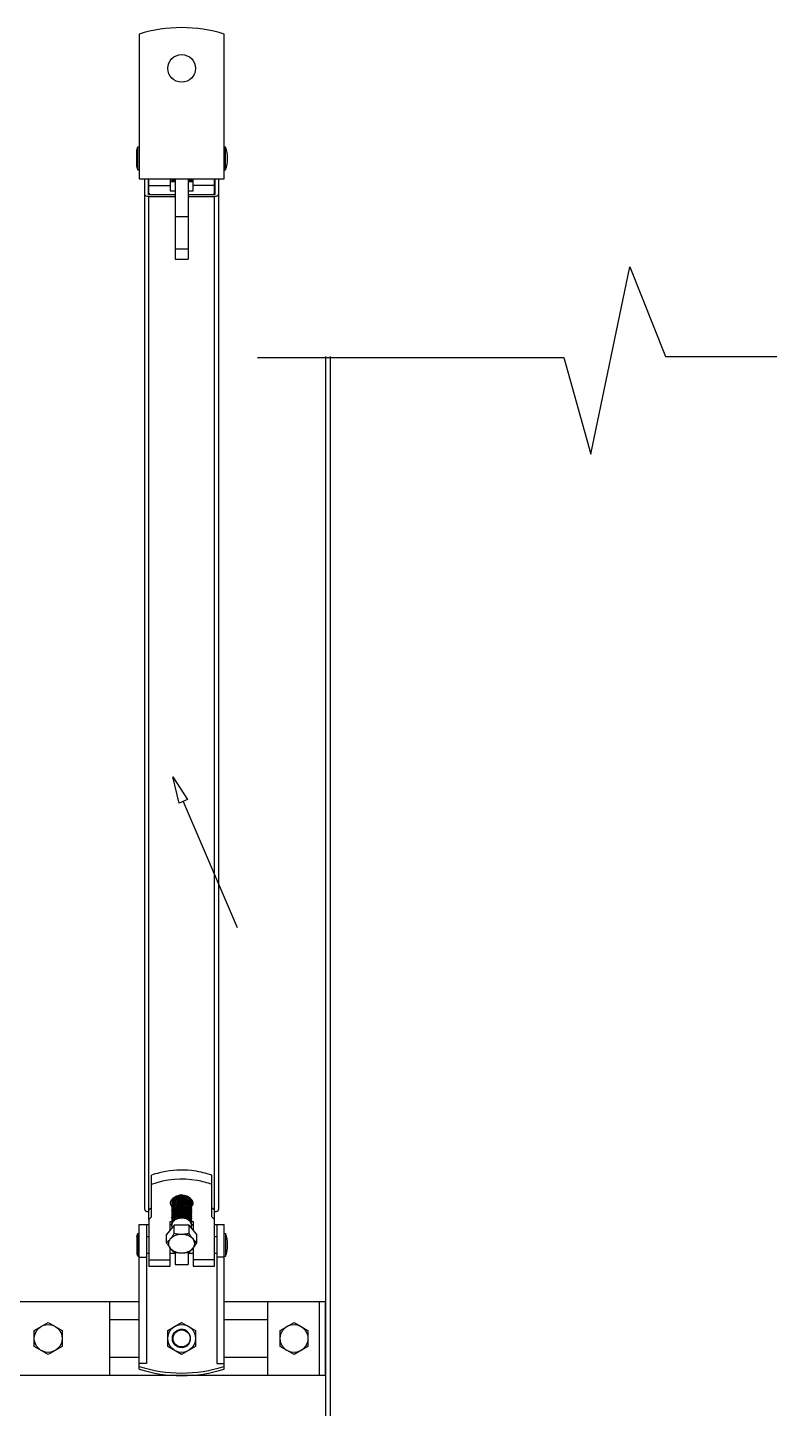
# Model space of a CAD drawing. Extents: x 1060579 to 1383165, y 581819 to 1037910.
# Drawn here: x 1268372 to 1270435, y 848023 to 851865 of the extents above; entities that cross this region are included whole.
import ezdxf

# ---------------------------------------------------------------- set-up
doc = ezdxf.new("R2010")
doc.units = 0
doc.header["$LTSCALE"] = 1000
doc.header["$MEASUREMENT"] = 0
doc.layers.add('02___PRT_ALL_AXES', color=7, linetype='Continuous')
doc.layers.add('03___PRT_ALL_CURVES', color=7, linetype='Continuous')

msp = doc.modelspace()

# ---------------------------------------------------------------- linework, layer by layer
at = {"color": 0, "linetype": 'Continuous'}
for p, q in [((1268682.3, 851846.5), (1268682.3, 851443.6)), ((1268919.3, 851443.6), (1268919.3, 851846.5)), ((1268678.7, 851532.5), (1268682.3, 851532.5)), ((1268919.3, 851532.5), (1268922.9, 851532.5)), ((1268678.7, 851468.7), (1268682.3, 851468.7)), ((1268919.3, 851468.7), (1268922.9, 851468.7)), ((1268682.3, 851443.6), (1268919.3, 851443.6)), ((1268698.3, 848577.2), (1268698.3, 851443.6)), ((1268707.4, 851443.6), (1268707.4, 851402.2)), ((1268709.7, 851400.6), (1268709.7, 851443.6)), ((1268768.9, 851443.6), (1268768.9, 851410.6)), ((1268773.5, 851436.1), (1268773.5, 851436.1)), ((1268782.6, 851443.6), (1268782.6, 851220.2)), ((1268819, 851443.6), (1268819, 851220.2)), ((1268832.7, 851410.6), (1268832.7, 851443.6)), ((1268891.9, 851400.6), (1268891.9, 851443.6)), ((1268894.2, 851402.2), (1268894.2, 851443.6)), ((1268903.3, 851443.6), (1268903.3, 848577.2)), ((1268709.7, 851425.8), (1268768.9, 851425.8)), ((1268709.7, 851400.6), (1268782.6, 851400.6)), ((1268709.7, 848574.1), (1268709.7, 851394.2)), ((1268782.6, 851394.2), (1268709.7, 851394.2)), ((1268819, 851400.6), (1268891.9, 851400.6)), ((1268891.9, 851394.2), (1268819, 851394.2)), ((1268891.9, 851425.8), (1268832.7, 851425.8)), ((1268891.9, 848574.1), (1268891.9, 851394.2)), ((1268782.6, 851339.2), (1268819, 851339.2)), ((1268782.6, 851248.9), (1268819, 851248.9)), ((1268782.6, 851220.2), (1268819, 851220.2)), ((1268774.2, 848599.9), (1268774.2, 848599.9)), ((1268782.4, 848611.7), (1268782.6, 848611.5)), ((1268784.7, 848611.4), (1268782.6, 848611.5)), ((1268782.9, 848611.9), (1268784.7, 848611.4)), ((1268709.7, 848548.6), (1268709.7, 848418.5)), ((1268891.9, 848418.5), (1268891.9, 848548.6)), ((1268678.7, 848509.6), (1268682.3, 848509.6)), ((1268682.3, 848131.9), (1268682.3, 848534.7)), ((1268682.3, 848534.7), (1268709.7, 848534.7)), ((1268702.8, 848534.7), (1268702.8, 848147.4)), ((1268779.8, 848532.6), (1268758.7, 848506.8)), ((1268768.9, 848519.3), (1268768.9, 848542.3)), ((1268768.9, 848534.7), (1268773.5, 848534.7)), ((1268773.5, 848533.5), (1268773.5, 848537.4)), ((1268773.9, 848537.2), (1268773.5, 848537.4)), ((1268821.8, 848532.6), (1268779.8, 848532.6)), ((1268842.9, 848506.8), (1268821.8, 848532.6)), ((1268828.1, 848532.6), (1268828.1, 848535.9)), ((1268828.1, 848534.7), (1268832.7, 848534.7)), ((1268832.7, 848542.3), (1268832.7, 848519.3)), ((1268891.9, 848534.7), (1268919.3, 848534.7)), ((1268898.8, 848534.7), (1268898.8, 848147.4)), ((1268919.3, 848131.9), (1268919.3, 848534.7)), ((1268919.3, 848509.6), (1268922.9, 848509.6)), ((1268702.8, 848500.5), (1268709.7, 848500.5)), ((1268891.9, 848500.5), (1268898.8, 848500.5)), ((1268678.7, 848445.9), (1268682.3, 848445.9)), ((1268682.3, 848443.5), (1268702.8, 848443.5)), ((1268709.7, 848435.9), (1268768.9, 848435.9)), ((1268768.9, 848418.5), (1268768.9, 848468.6)), ((1268782.6, 848457.1), (1268782.6, 848423.1)), ((1268819, 848457.1), (1268819, 848423.1)), ((1268832.7, 848468.6), (1268832.7, 848418.5)), ((1268891.9, 848435.9), (1268832.7, 848435.9)), ((1268919.3, 848443.5), (1268898.8, 848443.5)), ((1268919.3, 848445.9), (1268922.9, 848445.9)), ((1268709.7, 848418.5), (1268768.9, 848418.5)), ((1268782.6, 848423.1), (1268819, 848423.1)), ((1268832.7, 848418.5), (1268891.9, 848418.5)), ((1269040.7, 848115.2), (1269040.7, 848320.2)), ((1269183.8, 848115.2), (1269183.8, 848320.2)), ((1269200.4, 848115.2), (1269200.4, 848320.2)), ((1268800.8, 848241.1), (1268800.8, 848242.2)), ((1268775.6, 848225), (1268775.6, 848225)), ((1268775.7, 848225.4), (1268775.7, 848225.5)), ((1268702.8, 848147.4), (1268682.3, 848147.4)), ((1268898.8, 848147.4), (1268919.3, 848147.4))]:
    msp.add_line(p, q, dxfattribs=at)
at = {"color": 7, "linetype": 'Continuous'}
for p, q in [((1269011.7, 850946.9), (1269864.1, 850946.9)), ((1269200.4, 850949.6), (1269200.4, 847307)), ((1269214.1, 850949.6), (1269214.1, 847307)), ((1270146.3, 850949.6), (1271145.5, 850949.6))]:
    msp.add_line(p, q, dxfattribs=at)
at = {"color": 0}
for p, q in [((1268082.8, 848320.2), (1268682.3, 848320.2)), ((1268600.5, 848320.2), (1268600.5, 848115.3)), ((1268919.3, 848320.2), (1269200.4, 848320.2)), ((1268600.5, 848270.2), (1268682.4, 848270.2)), ((1268919.3, 848270.2), (1269040.7, 848270.2)), ((1268600.5, 848165.2), (1268682.4, 848165.2)), ((1268919.3, 848165.2), (1269040.7, 848165.2)), ((1268187.1, 848115.2), (1269200.4, 848115.2))]:
    msp.add_line(p, q, dxfattribs=at)
for points in [[(1269939, 850677.7), (1270046.8, 851199.5)], [(1270046.8, 851199.5), (1270146.3, 850949.6)], [(1269864.1, 850946.9), (1269939, 850677.7)]]:
    msp.add_lwpolyline(points, dxfattribs=at)
at = {"color": 4}
msp.add_lwpolyline([(1268794.1, 849706.8), (1268776.2, 849780.1), (1268816.9, 849716.5)], close=True, dxfattribs=at)
at = {"color": 4, "extrusion": (0.91941, 0.3933, 0), "elevation": 1500744.3}
msp.add_lwpolyline([(282212.3, 0), (281830.8, 0)], dxfattribs=at)
at = {"color": 4, "extrusion": (0, 1, 0), "elevation": 849360.9}
msp.add_lwpolyline([(-1268955.6, 0), (-1268955.4, 0)], dxfattribs=at)
at = {"color": 0, "linetype": 'Continuous'}
msp.add_circle((1268800.8, 848217.3), 23.8, dxfattribs=at)
for centre, radius, start, end in [((1268800.8, 851469.9), 394.7, 72.5364, 107.4636), ((1268788.4, 851444.9), 14.9, 184.6388, 187.5163), ((1268788.3, 851441), 14.9, 172.4739, 179.9828), ((1268788.4, 851440), 15, 170.5953, 176.2819), ((1268788.2, 851440), 14.8, 176.29, 179.9967), ((1268788.3, 851440), 14.9, 180.0177, 187.7118), ((1268788.3, 851436.1), 14.9, 172.6677, 179.9838), ((1268788.5, 851440.9), 15.1, 169.6225, 172.4804), ((1268788.7, 851436.1), 15.2, 165.7622, 172.658), ((1268788.7, 851439.9), 15.2, 165.9398, 170.5941), ((1268789, 851436), 15.6, 162.5002, 165.7671), ((1268797.3, 851414.6), 26.5, 124.6383, 125.9814), ((1268797.5, 851418.3), 26.8, 124.0237, 125.416), ((1268797.6, 851414.3), 27, 124.026, 124.6404), ((1268806.1, 851416), 25.4, 57.1454, 59.0662), ((1268805.9, 851414.8), 25.6, 58.236, 59.1443), ((1268806.3, 851415.4), 24.9, 56.1506, 58.2417), ((1268807, 851417.5), 23.6, 52.0605, 57.1819), ((1268814.4, 851438.3), 13.8, 16.4386, 22.9713), ((1268814.8, 851438.4), 13.3, 15.3782, 16.4026), ((1268814.8, 851433.6), 13.3, 15.3332, 16.4047), ((1268815.1, 851438.5), 13.1, 8.8155, 15.3917), ((1268815, 851433.6), 13.1, 10.6843, 15.3402), ((1268815.4, 851442.4), 12.7, 351.1705, 359.9739), ((1268815.4, 851438.6), 12.7, 0.0259, 8.8089), ((1268815.5, 851437.6), 12.7, 353.07, 359.9861), ((1268815.4, 851442.4), 12.7, 4.3365, 5.599), ((1268815.6, 851443.4), 12.5, 0.0003, 1.1866), ((1268815.5, 851442.4), 12.6, 0.0047, 4.3392), ((1268815.5, 851437.6), 12.6, 0.0047, 4.3395), ((1268788, 848592.9), 18.4, 150.7547, 154.3708), ((1268789.1, 848592.3), 19.6, 144.1845, 150.7189), ((1268789.5, 848595.6), 20.1, 211.4005, 217.607), ((1268790.1, 848591.6), 20.8, 141.9511, 144.2205), ((1268787.3, 848595.7), 13.8, 170.8203, 174.1915), ((1268788.4, 848595.3), 15, 170.6064, 176.282), ((1268787.2, 848595.8), 13.7, 174.1936, 177.5933), ((1268788.3, 848595.4), 14.8, 176.2921, 177.5737), ((1268788.2, 848595.4), 14.8, 177.5739, 178.5028), ((1268788.2, 848595.4), 14.7, 178.5029, 179.2826), ((1268788.2, 848595.4), 14.7, 179.2826, 179.9999), ((1268788.2, 848595.4), 14.7, 180.0006, 181.7152), ((1268788.3, 848595.4), 14.8, 181.7164, 184.3519), ((1268788.4, 848595.4), 14.9, 184.3535, 187.5155), ((1268788.3, 848591.5), 14.9, 172.4732, 179.9828), ((1268788.4, 848590.5), 15, 170.6461, 176.2828), ((1268788.2, 848590.5), 14.8, 176.2908, 183.5476), ((1268788.7, 848585.6), 15.2, 163.2981, 176.2155), ((1268788.4, 848590.5), 14.9, 183.5508, 187.7922), ((1268788.3, 848586.7), 14.8, 172.7542, 179.9843), ((1268788.2, 848585.7), 14.8, 176.2906, 179.9967), ((1268788.3, 848585.7), 14.9, 180.0174, 187.5513), ((1268787.4, 848595.7), 14, 168.5956, 170.8202), ((1268788.7, 848591.4), 15.2, 165.8112, 172.4652), ((1268788.7, 848586.6), 15.2, 165.7041, 172.7434), ((1268788.7, 848581.8), 15.2, 165.7267, 172.493), ((1268790.7, 848591.1), 21.5, 140.1265, 141.9534), ((1268787.8, 848595.6), 14.3, 163.6782, 168.5833), ((1268788.7, 848595.3), 15.2, 167.3413, 170.6096), ((1268788.9, 848590.4), 15.4, 162.498, 170.6185), ((1268788.9, 848580.8), 15.4, 162.4909, 170.6051), ((1268788.8, 848595.3), 15.3, 165.8219, 167.3436), ((1268789, 848595.2), 15.5, 163.63, 165.8195), ((1268788.9, 848591.4), 15.5, 164.4503, 165.8214), ((1268789, 848586.5), 15.6, 162.5159, 165.7097), ((1268789, 848581.7), 15.6, 162.5135, 165.7315), ((1268788.3, 848595.5), 14.8, 158.8112, 163.6737), ((1268789.1, 848591.3), 15.7, 162.5051, 164.4489), ((1268789.2, 848595.2), 15.7, 162.6522, 163.6323), ((1268789.9, 848594.9), 16.5, 153.2181, 162.433), ((1268789.3, 848590.3), 15.9, 161.2184, 162.521), ((1268788.7, 848595.3), 15.4, 155.4096, 158.8168), ((1268789.6, 848594.9), 16.3, 149.029, 155.3717), ((1268791.2, 848594.3), 17.9, 147.2771, 153.2367), ((1268792.4, 848593.5), 19.4, 141.4765, 147.2734), ((1268797.6, 848582.1), 33.2, 116.9716, 117.1914), ((1268798.1, 848581.2), 34.3, 113.9096, 116.9569), ((1268797.1, 848587.1), 27.2, 120.5279, 120.8982), ((1268797.5, 848586.5), 28, 117.1944, 120.5148), ((1268798.8, 848579.5), 36.2, 110.6062, 113.9098), ((1268801.9, 848577.2), 38.4, 91.5745, 101.1898), ((1268801.8, 848549.9), 38, 97.612, 98.5483), ((1268800.6, 848572.7), 43, 87.2089, 89.7303), ((1268800.8, 848567.7), 48, 87.8186, 90.0078), ((1268801.9, 848577), 38.6, 88.83, 91.6019), ((1268800.9, 848569.8), 45.9, 85.7692, 87.8187), ((1268800.6, 848572.7), 43.1, 84.3791, 87.2114), ((1268801.9, 848577.4), 38.2, 85.6396, 88.8291), ((1268801.6, 848576.6), 39.1, 76.1216, 79.3126), ((1268802.4, 848579.9), 35.5, 69.1888, 70.1515), ((1268802.6, 848580.5), 34.9, 68.0181, 69.189), ((1268808.7, 848589), 24.7, 44.9812, 48.9553), ((1268810.1, 848591.8), 21.3, 40.9332, 43.2447), ((1268809.5, 848589.9), 23.4, 43.051, 44.9607), ((1268810.6, 848592.2), 20.7, 39.8011, 40.9276), ((1268810.7, 848591), 21.8, 35.7508, 43.1144), ((1268813.9, 848597), 14.3, 20.5547, 25.6449), ((1268814.4, 848597.2), 13.8, 18.1541, 20.5369), ((1268814.8, 848593.8), 13.3, 15.3602, 16.4085), ((1268814.8, 848589), 13.3, 15.3455, 16.4078), ((1268814.8, 848584.1), 13.3, 15.3562, 16.4067), ((1268815.1, 848593.9), 13.1, 8.8275, 15.3735), ((1268815.1, 848589), 13.1, 8.8161, 15.3587), ((1268815.1, 848584.2), 13.1, 8.5831, 15.3704), ((1268815.5, 848597.4), 12.6, 2.7676, 6.617), ((1268815.4, 848597.5), 12.7, 351.3231, 359.9751), ((1268815.3, 848597.8), 12.9, 351.1957, 351.4438), ((1268815.4, 848593.9), 12.7, 0.0261, 8.8211), ((1268815.4, 848593), 12.7, 351.1717, 359.9739), ((1268815.4, 848589.1), 12.7, 0.026, 8.8097), ((1268815.4, 848588.1), 12.7, 350.9429, 359.9728), ((1268813.2, 848596.3), 17.5, 327.8953, 328.9179), ((1268815.4, 848584.2), 12.7, 0.0243, 8.5745), ((1268815.5, 848597.4), 12.6, 359.993, 2.7658), ((1268815.5, 848592.9), 12.6, 0.0047, 4.3395), ((1268815.5, 848588.1), 12.6, 0.0047, 4.3394), ((1268813.5, 848596.1), 17.1, 328.9126, 331.6127), ((1268811.8, 848591.8), 20.4, 34.9477, 35.6756), ((1268813.5, 848594.2), 17.1, 26.7554, 29.0313), ((1268812.1, 848592), 20.1, 33.5595, 34.9495), ((1268814, 848595.8), 16.6, 331.6112, 334.7707), ((1268812.4, 848592.2), 19.7, 32.816, 33.5577), ((1268812.7, 848592.4), 19.3, 30.7572, 32.8206), ((1268813.1, 848592.6), 18.9, 30.1535, 30.7522), ((1268709.7, 848585.2), 16, 268.3666, 269.9989), ((1268788.3, 848581.8), 14.9, 172.5017, 179.9829), ((1268788.4, 848580.9), 15, 170.6329, 176.2824), ((1268788.2, 848580.9), 14.8, 176.2904, 179.9967), ((1268788.3, 848580.9), 14.9, 180.0173, 187.5367), ((1268788.3, 848577), 14.9, 172.4872, 179.9829), ((1268788.4, 848576), 15, 170.6233, 176.2823), ((1268788.2, 848576), 14.8, 176.2903, 179.9967), ((1268788.3, 848576), 14.9, 180.0173, 187.5328), ((1268788.3, 848572.2), 14.9, 172.4835, 179.9829), ((1268788.2, 848571.2), 14.8, 176.2866, 179.9968), ((1268788.3, 848571.2), 14.9, 180.0162, 187.3323), ((1268788.3, 848567.3), 14.9, 172.2882, 179.9823), ((1268788.4, 848566.4), 15, 170.633, 176.2824), ((1268788.2, 848566.4), 14.8, 176.2903, 179.9967), ((1268788.3, 848566.4), 14.9, 180.0172, 187.5261), ((1268788.3, 848562.5), 14.9, 172.4765, 179.9828), ((1268788.4, 848561.5), 15, 170.5993, 176.2819), ((1268788.2, 848561.5), 14.8, 176.29, 179.9967), ((1268788.3, 848561.5), 14.9, 180.0171, 187.5169), ((1268788.3, 848557.7), 14.9, 172.4677, 179.9827), ((1268788.4, 848556.7), 15, 170.6057, 176.2819), ((1268788.2, 848556.7), 14.8, 176.29, 179.9967), ((1268788.3, 848556.7), 14.9, 180.017, 187.4489), ((1268788.3, 848552.8), 14.9, 172.3978, 179.9823), ((1268788.2, 848551.9), 14.8, 176.29, 179.9967), ((1268788.3, 848551.9), 14.9, 180.0171, 187.5089), ((1268788.3, 848548), 14.9, 172.4594, 179.9827), ((1268788.4, 848547), 15, 170.5894, 176.2819), ((1268788.2, 848547), 14.8, 176.29, 179.9967), ((1268788.3, 848547), 14.9, 180.017, 187.4917), ((1268788.7, 848576.9), 15.2, 165.766, 172.4789), ((1268788.7, 848572.1), 15.2, 165.7649, 172.4752), ((1268788.7, 848567.3), 15.2, 165.7459, 172.2807), ((1268788.7, 848562.5), 15.2, 165.7642, 172.4682), ((1268788.7, 848557.6), 15.2, 165.7627, 172.4595), ((1268788.7, 848552.8), 15.2, 165.7631, 172.3902), ((1268788.7, 848548), 15.2, 165.7634, 172.4513), ((1268788.7, 848543.1), 15.2, 165.765, 172.4342), ((1268788.9, 848575.9), 15.4, 162.488, 170.5957), ((1268788.9, 848566.3), 15.4, 162.4871, 170.6053), ((1268788.9, 848561.4), 15.4, 162.4824, 170.5717), ((1268788.9, 848556.6), 15.4, 162.4829, 170.5782), ((1268788.9, 848546.9), 15.4, 162.4867, 170.562), ((1268788.9, 848542.1), 15.4, 162.4917, 170.5553), ((1268789, 848576.9), 15.6, 162.5087, 165.7704), ((1268789, 848572), 15.6, 162.5058, 165.7693), ((1268789.1, 848567.2), 15.6, 162.4516, 165.7498), ((1268789, 848562.4), 15.6, 162.5049, 165.7686), ((1268789, 848557.5), 15.6, 162.5002, 165.767), ((1268789, 848552.7), 15.6, 162.5007, 165.7672), ((1268789, 848547.9), 15.6, 162.5015, 165.7677), ((1268789, 848543), 15.6, 162.5045, 165.7692), ((1268814.8, 848579.3), 13.3, 15.3803, 16.4044), ((1268814.8, 848574.5), 13.3, 15.4324, 16.4009), ((1268815, 848569.7), 13.1, 9.0944, 16.4713), ((1268814.8, 848564.8), 13.3, 15.3426, 16.4105), ((1268814.8, 848560), 13.3, 15.3335, 16.4046), ((1268814.8, 848555.1), 13.3, 15.295, 16.4082), ((1268814.8, 848550.3), 13.3, 15.3024, 16.4096), ((1268814.8, 848545.5), 13.3, 15.3159, 16.4116), ((1268815.1, 848579.4), 13.1, 8.806, 15.3938), ((1268815.1, 848574.5), 13.1, 8.7871, 15.4463), ((1268815.1, 848564.9), 13.1, 8.8357, 15.3558), ((1268815.1, 848560), 13.1, 8.8222, 15.3467), ((1268815.1, 848555.2), 13.1, 8.8659, 15.3078), ((1268815.1, 848550.4), 13.1, 8.6158, 15.3161), ((1268815.1, 848545.5), 13.1, 8.8392, 15.3288), ((1268815.4, 848583.3), 12.7, 351.161, 359.9738), ((1268815.4, 848579.4), 12.7, 0.0259, 8.7993), ((1268815.4, 848578.5), 12.7, 351.1413, 359.9737), ((1268815.4, 848574.6), 12.7, 0.0258, 8.7798), ((1268815.4, 848573.6), 12.7, 351.4494, 359.976), ((1268815.4, 848569.7), 12.7, 0.0272, 9.08), ((1268815.4, 848568.8), 12.7, 351.1911, 359.9741), ((1268815.4, 848564.9), 12.7, 0.0261, 8.8295), ((1268815.4, 848564), 12.7, 351.178, 359.9739), ((1268815.4, 848560.1), 12.7, 0.0259, 8.8159), ((1268815.4, 848559.1), 12.7, 351.2218, 359.9742), ((1268815.4, 848555.2), 12.7, 0.0263, 8.8603), ((1268815.4, 848554.3), 12.7, 350.9764, 359.9733), ((1268815.4, 848550.4), 12.7, 0.0245, 8.608), ((1268815.4, 848549.5), 12.7, 351.1951, 359.9741), ((1268815.4, 848545.6), 12.7, 0.0262, 8.8333), ((1268815.5, 848583.3), 12.6, 0.0047, 4.3393), ((1268815.5, 848578.5), 12.6, 0.0047, 4.3389), ((1268815.5, 848573.6), 12.6, 0.0046, 4.3456), ((1268815.5, 848568.8), 12.6, 0.0047, 4.3396), ((1268815.5, 848564), 12.6, 0.0047, 4.3395), ((1268815.5, 848559.1), 12.6, 0.0047, 4.3399), ((1268815.5, 848554.3), 12.6, 0.0047, 4.3399), ((1268815.5, 848549.5), 12.6, 0.0047, 4.3399), ((1268811.7, 848595.9), 20.5, 323.7264, 324.8215), ((1268891.9, 848585.2), 16, 270.0011, 271.6334), ((1268788.3, 848543.2), 14.9, 172.4422, 179.9826), ((1268788.4, 848542.2), 15, 170.5827, 176.2821), ((1268788.2, 848542.2), 14.8, 176.2903, 179.9967), ((1268788.3, 848542.2), 14.9, 180.0172, 187.5273), ((1268788.3, 848538.3), 14.9, 172.4782, 179.9829), ((1268788.4, 848537.4), 15, 170.6229, 176.2822), ((1268788.2, 848537.4), 14.8, 176.2902, 179.9967), ((1268788.7, 848538.3), 15.2, 165.7668, 172.4699), ((1268788.9, 848537.3), 15.4, 162.4849, 170.5952), ((1268789, 848538.2), 15.6, 162.5094, 165.7711), ((1268789, 848533.4), 15.6, 162.5026, 165.791), ((1268814.8, 848540.6), 13.3, 15.3138, 16.4121), ((1268814.8, 848535.8), 13.3, 15.3664, 16.4089), ((1268815.1, 848540.7), 13.1, 8.8348, 15.3268), ((1268815.1, 848535.9), 13.1, 8.8239, 15.3798), ((1268815.4, 848544.6), 12.7, 351.1908, 359.9741), ((1268815.4, 848540.8), 12.7, 0.0261, 8.8289), ((1268815.4, 848539.8), 12.7, 351.179, 359.9739), ((1268815.4, 848535.9), 12.7, 0.0261, 8.8175), ((1268815.5, 848544.6), 12.6, 0.0047, 4.3399), ((1268815.5, 848539.8), 12.6, 0.0047, 4.3394), ((1268800.8, 848217.3), 25.1, 275.5796, 101.2035), ((1268800.3, 848217.2), 25.1, 88.982, 100.1624), ((1268800.8, 848217.3), 26.4, 170.4027, 175.8672), ((1268800.8, 848217.3), 26.4, 175.8685, 178.9165), ((1268800.8, 848217.3), 26.4, 178.9205, 185.2696), ((1268800.8, 848217.3), 26.4, 185.2707, 187.4247), ((1268800.8, 848217.3), 26.5, 187.4316, 195.9775), ((1268800.8, 848217.3), 26.5, 167.0668, 170.4004), ((1268800.8, 848217.3), 26.4, 164.3926, 167.0672), ((1268800.8, 848217.3), 26.4, 162.03, 164.3906), ((1268800.4, 848216.1), 26.3, 160.2514, 161.7211), ((1268800.8, 848217.3), 26.4, 195.9832, 198.1201), ((1268800.8, 848217.3), 26.4, 198.1212, 204.6411), ((1268800.8, 848217.3), 26.5, 204.6463, 208.0841), ((1268800.8, 848217.3), 26.4, 208.0825, 212.3888), ((1268800.8, 848217.3), 26.4, 208.4883, 212.3891), ((1268800.8, 848508.4), 387.3, 252.1887, 287.8113), ((1268800.8, 848508.4), 394.7, 252.5364, 287.4636)]:
    msp.add_arc(centre, radius, start, end, dxfattribs=at)
for points, knots in [([(1268773.5, 851436.1), (1268773.6, 851437.4), (1268774.1, 851440.1), (1268775.3, 851442.5), (1268776, 851443.7)], [0, 0, 0, 0, 0.49066, 1, 1, 1, 1]), ([(1268775.4, 851443.7), (1268775.3, 851443.4), (1268774.8, 851442.5), (1268774.4, 851441.5), (1268774.2, 851440.7)], [0, 0, 0, 0, 0.253666, 1, 1, 1, 1]), ([(1268779.2, 851443.7), (1268778.7, 851443.1), (1268776.6, 851440.9), (1268775, 851438.2), (1268774.2, 851436.1)], [0, 0, 0, 0, 0.263007, 1, 1, 1, 1]), ([(1268774.6, 851436.1), (1268774.9, 851436.8), (1268776.3, 851439.7), (1268778.4, 851442.1), (1268780.3, 851443.7)], [0, 0, 0, 0, 0.238978, 1, 1, 1, 1]), ([(1268782.5, 851441.5), (1268781.9, 851441.1), (1268779.8, 851439.6), (1268777.9, 851437.7), (1268776.8, 851436.1)], [0, 0, 0, 0, 0.260528, 1, 1, 1, 1]), ([(1268777.5, 851436.1), (1268777.8, 851436.5), (1268779.2, 851437.9), (1268780.7, 851439.3), (1268782, 851440.1)], [0, 0, 0, 0, 0.242618, 1, 1, 1, 1]), ([(1268826, 851436.1), (1268825.6, 851436.7), (1268823.7, 851439.3), (1268821.2, 851441.4), (1268819.1, 851442.6)], [0, 0, 0, 0, 0.235297, 1, 1, 1, 1]), ([(1268819.1, 851441.6), (1268819.7, 851441.3), (1268822.1, 851439.7), (1268824.1, 851437.8), (1268825.3, 851436.1)], [0, 0, 0, 0, 0.26441, 1, 1, 1, 1]), ([(1268822.8, 851443.7), (1268824, 851442.6), (1268826, 851440.3), (1268827.3, 851437.5), (1268827.7, 851436.1)], [0, 0, 0, 0, 0.519467, 1, 1, 1, 1]), ([(1268827.6, 851437.4), (1268827.4, 851437.9), (1268826.6, 851440.2), (1268825.1, 851442.3), (1268823.9, 851443.7)], [0, 0, 0, 0, 0.239996, 1, 1, 1, 1]), ([(1268826.6, 851443.7), (1268826.8, 851443.3), (1268827.6, 851441.6), (1268828, 851439.9), (1268828.1, 851438.5)], [0, 0, 0, 0, 0.256497, 1, 1, 1, 1]), ([(1268705.2, 851394.8), (1268703.3, 851395.4), (1268700, 851397.1), (1268698.3, 851400.6), (1268698.3, 851402.2)], [0, 0, 0, 0, 0.547859, 1, 1, 1, 1]), ([(1268707.4, 851402.2), (1268707.4, 851401.6), (1268708.4, 851400.7), (1268709.4, 851400.6), (1268709.7, 851400.6)], [0, 0, 0, 0, 0.70154, 1, 1, 1, 1]), ([(1268891.9, 851400.6), (1268892.2, 851400.6), (1268893.2, 851400.7), (1268894.2, 851401.6), (1268894.2, 851402.2)], [0, 0, 0, 0, 0.29846, 1, 1, 1, 1]), ([(1268903.3, 851402.2), (1268903.3, 851400.6), (1268901.6, 851397.1), (1268898.3, 851395.4), (1268896.4, 851394.8)], [0, 0, 0, 0, 0.452141, 1, 1, 1, 1]), ([(1268772.3, 848585.2), (1268770.9, 848587.5), (1268769.1, 848592.9), (1268770.3, 848598.4), (1268771.5, 848600.9)], [0, 0, 0, 0, 0.503467, 1, 1, 1, 1]), ([(1268773.5, 848572.2), (1268773.6, 848574.5), (1268775.1, 848579.2), (1268780.3, 848585.1), (1268787.5, 848589.3), (1268793.2, 848590.9), (1268796.2, 848591.3)], [0, 0, 0, 0, 0.21682, 0.453957, 0.717085, 1, 1, 1, 1]), ([(1268774.1, 848605), (1268774.7, 848605.6), (1268777.1, 848608.2), (1268780.2, 848610.3), (1268782.6, 848611.5)], [0, 0, 0, 0, 0.237518, 1, 1, 1, 1]), ([(1268774.1, 848590), (1268774.8, 848592.5), (1268777.7, 848597.3), (1268784.6, 848602.5), (1268793.4, 848605.7), (1268803, 848606.6), (1268812.4, 848605.2), (1268820.4, 848601.6), (1268825.3, 848596.8), (1268827.5, 848592.5), (1268828, 848590.2), (1268828.1, 848589.1)], [0, 0, 0, 0, 0.111989, 0.237167, 0.374547, 0.517663, 0.657661, 0.786312, 0.89922, 0.950664, 1, 1, 1, 1]), ([(1268827.6, 848597.6), (1268827, 848599.7), (1268824.4, 848604), (1268818.2, 848608.6), (1268810.2, 848611.5), (1268801.2, 848612.4), (1268792.1, 848611.2), (1268784, 848607.9), (1268777.6, 848602.9), (1268774.9, 848598.3), (1268774.2, 848596)], [0, 0, 0, 0, 0.1028, 0.219575, 0.350436, 0.490257, 0.631411, 0.766198, 0.889253, 1, 1, 1, 1]), ([(1268827.6, 848592.7), (1268827, 848594.9), (1268824.4, 848599.1), (1268818.2, 848603.8), (1268810.2, 848606.7), (1268801.2, 848607.6), (1268792.1, 848606.3), (1268784, 848603.1), (1268777.6, 848598), (1268774.9, 848593.5), (1268774.2, 848591.2)], [0, 0, 0, 0, 0.102802, 0.219579, 0.350445, 0.490271, 0.631419, 0.766196, 0.889248, 1, 1, 1, 1]), ([(1268827.6, 848587.9), (1268827, 848590), (1268824.4, 848594.3), (1268818.2, 848598.9), (1268810.2, 848601.8), (1268801.2, 848602.7), (1268792.1, 848601.5), (1268784, 848598.2), (1268777.6, 848593.2), (1268774.9, 848588.7), (1268774.2, 848586.4)], [0, 0, 0, 0, 0.102803, 0.219579, 0.350445, 0.490272, 0.63142, 0.766197, 0.889249, 1, 1, 1, 1]), ([(1268774.2, 848585.4), (1268774.9, 848587.8), (1268777.8, 848592.6), (1268784.8, 848597.8), (1268793.6, 848600.9), (1268803.1, 848601.8), (1268812.5, 848600.3), (1268820.4, 848596.7), (1268825.4, 848592), (1268827.5, 848587.6), (1268828, 848585.4), (1268828.1, 848584.2)], [0, 0, 0, 0, 0.112247, 0.237701, 0.375218, 0.518283, 0.658097, 0.786535, 0.899295, 0.950694, 1, 1, 1, 1]), ([(1268827.6, 848583.1), (1268827, 848585.2), (1268824.4, 848589.5), (1268818.2, 848594.1), (1268810.2, 848597), (1268801.2, 848597.9), (1268792.1, 848596.7), (1268784, 848593.4), (1268777.6, 848588.4), (1268774.9, 848583.8), (1268774.2, 848581.5)], [0, 0, 0, 0, 0.102804, 0.219579, 0.350435, 0.490256, 0.631409, 0.766198, 0.88925, 1, 1, 1, 1]), ([(1268774.2, 848580.6), (1268774.9, 848583), (1268777.8, 848587.8), (1268784.8, 848592.9), (1268793.6, 848596.1), (1268803.1, 848597), (1268812.5, 848595.5), (1268820.4, 848591.9), (1268825.4, 848587.2), (1268827.5, 848582.8), (1268828, 848580.5), (1268828.1, 848579.4)], [0, 0, 0, 0, 0.112246, 0.2377, 0.375215, 0.518278, 0.658091, 0.78653, 0.899293, 0.950693, 1, 1, 1, 1]), ([(1268827.6, 848578.2), (1268827, 848580.4), (1268824.4, 848584.6), (1268818.2, 848589.3), (1268810.2, 848592.2), (1268801.2, 848593.1), (1268792.1, 848591.8), (1268784, 848588.6), (1268777.6, 848583.5), (1268774.9, 848579), (1268774.2, 848576.7)], [0, 0, 0, 0, 0.102805, 0.219582, 0.350438, 0.49026, 0.63141, 0.766198, 0.889251, 1, 1, 1, 1]), ([(1268796.2, 848587.5), (1268793.6, 848587.1), (1268788.6, 848585.8), (1268782, 848582.4), (1268776.9, 848577.8), (1268774.8, 848573.9), (1268774.2, 848571.9)], [0, 0, 0, 0, 0.277616, 0.53967, 0.780154, 1, 1, 1, 1]), ([(1268774.2, 848570.9), (1268774.9, 848573.3), (1268777.8, 848578.1), (1268784.8, 848583.3), (1268793.6, 848586.4), (1268803.1, 848587.3), (1268812.5, 848585.8), (1268820.4, 848582.2), (1268825.4, 848577.5), (1268827.5, 848573.1), (1268828, 848570.9), (1268828.1, 848569.7)], [0, 0, 0, 0, 0.112245, 0.237701, 0.375214, 0.518277, 0.6581, 0.786541, 0.899298, 0.950695, 1, 1, 1, 1]), ([(1268774.3, 848595.4), (1268775, 848597.7), (1268777.8, 848602.1), (1268784.1, 848607), (1268792.1, 848610.2), (1268801, 848611.4), (1268809.9, 848610.6), (1268817.8, 848607.8), (1268824, 848603.3), (1268826.7, 848599.2), (1268827.4, 848597.1)], [0, 0, 0, 0, 0.110828, 0.23379, 0.368184, 0.508826, 0.648319, 0.779281, 0.896604, 1, 1, 1, 1]), ([(1268775.6, 848603.3), (1268776, 848604), (1268778.1, 848606.9), (1268780.8, 848609.1), (1268783.1, 848610.5)], [0, 0, 0, 0, 0.235801, 1, 1, 1, 1]), ([(1268784.7, 848611.4), (1268785.4, 848611.8), (1268788.5, 848613.3), (1268791.9, 848614.3), (1268794.4, 848614.9)], [0, 0, 0, 0, 0.242859, 1, 1, 1, 1]), ([(1268786.1, 848613.4), (1268786.7, 848613.6), (1268789.4, 848614.5), (1268792.2, 848615.1), (1268794.3, 848615.5)], [0, 0, 0, 0, 0.245442, 1, 1, 1, 1]), ([(1268796.2, 848591.3), (1268799.9, 848591.9), (1268807.5, 848591.9), (1268816.3, 848589.2), (1268822, 848585.5), (1268825.2, 848582.3), (1268827.4, 848578.6), (1268828, 848575.9), (1268828.1, 848574.6)], [0, 0, 0, 0, 0.287626, 0.558153, 0.68143, 0.795158, 0.900367, 1, 1, 1, 1]), ([(1268827.6, 848573.4), (1268826.9, 848575.8), (1268823.8, 848580.6), (1268816.4, 848585.4), (1268807, 848588), (1268800.2, 848588), (1268796.8, 848587.6)], [0, 0, 0, 0, 0.20759, 0.44724, 0.716488, 1, 1, 1, 1]), ([(1268811, 848614.5), (1268812.3, 848614.2), (1268817.3, 848612.7), (1268822, 848610.1), (1268824.9, 848607.6)], [0, 0, 0, 0, 0.264636, 1, 1, 1, 1]), ([(1268815.7, 848612.9), (1268816.9, 848612.4), (1268821.4, 848610.1), (1268825.2, 848606.4), (1268826.8, 848603.2)], [0, 0, 0, 0, 0.276321, 1, 1, 1, 1]), ([(1268825.6, 848606.3), (1268825, 848607), (1268822.1, 848609.8), (1268818.5, 848611.8), (1268815.7, 848612.9)], [0, 0, 0, 0, 0.235806, 1, 1, 1, 1]), ([(1268827.4, 848597.1), (1268827.5, 848596.9), (1268827.8, 848595.8), (1268828, 848594.7), (1268828.1, 848593.9)], [0, 0, 0, 0, 0.252986, 1, 1, 1, 1]), ([(1268829.5, 848602.1), (1268831, 848599.4), (1268832.8, 848592.9), (1268830.4, 848586.6), (1268828.5, 848584)], [0, 0, 0, 0, 0.496414, 1, 1, 1, 1]), ([(1268829, 848588.8), (1268829.7, 848590.2), (1268830.6, 848593.3), (1268830.5, 848596.5), (1268830.2, 848598.1)], [0, 0, 0, 0, 0.504975, 1, 1, 1, 1]), ([(1268709.2, 848569.2), (1268706.5, 848569.2), (1268701.5, 848570.4), (1268698.3, 848575.1), (1268698.3, 848577.2)], [0, 0, 0, 0, 0.559089, 1, 1, 1, 1]), ([(1268773.5, 848552.8), (1268773.6, 848554.1), (1268774.1, 848556.7), (1268776.5, 848561.7), (1268781.9, 848567.1), (1268790.7, 848571.2), (1268800.7, 848572.9), (1268810.7, 848571.8), (1268819.5, 848568.4), (1268825, 848563.5), (1268827.5, 848558.8), (1268828, 848556.4), (1268828.1, 848555.2)], [0, 0, 0, 0, 0.05375, 0.109471, 0.230247, 0.36521, 0.508721, 0.651183, 0.78291, 0.898103, 0.950221, 1, 1, 1, 1]), ([(1268827.6, 848568.6), (1268827, 848570.7), (1268824.4, 848575), (1268818.2, 848579.6), (1268810.2, 848582.5), (1268801.2, 848583.4), (1268792.1, 848582.2), (1268784, 848578.9), (1268777.6, 848573.9), (1268774.9, 848569.3), (1268774.2, 848567)], [0, 0, 0, 0, 0.1028, 0.219577, 0.35044, 0.490268, 0.631416, 0.766199, 0.889253, 1, 1, 1, 1]), ([(1268774.2, 848566.1), (1268774.9, 848568.5), (1268777.8, 848573.3), (1268784.8, 848578.4), (1268793.6, 848581.6), (1268803.1, 848582.5), (1268812.5, 848581), (1268820.4, 848577.4), (1268825.4, 848572.7), (1268827.5, 848568.3), (1268828, 848566), (1268828.1, 848564.9)], [0, 0, 0, 0, 0.112246, 0.237704, 0.375214, 0.518276, 0.658095, 0.786533, 0.899295, 0.950695, 1, 1, 1, 1]), ([(1268827.6, 848558.9), (1268827, 848561), (1268824.4, 848565.3), (1268818.2, 848569.9), (1268810.2, 848572.9), (1268801.2, 848573.7), (1268792.1, 848572.5), (1268784, 848569.2), (1268777.6, 848564.2), (1268774.9, 848559.7), (1268774.2, 848557.4)], [0, 0, 0, 0, 0.102803, 0.219582, 0.350439, 0.490263, 0.631412, 0.766193, 0.88925, 1, 1, 1, 1]), ([(1268781.9, 848572.2), (1268780.1, 848570.9), (1268776.9, 848568), (1268774.8, 848564.2), (1268774.2, 848562.2)], [0, 0, 0, 0, 0.522085, 1, 1, 1, 1]), ([(1268774.2, 848561.2), (1268774.8, 848563.3), (1268777, 848567.3), (1268780.4, 848570.3), (1268782.3, 848571.6)], [0, 0, 0, 0, 0.476952, 1, 1, 1, 1]), ([(1268827.6, 848554.1), (1268827, 848556.2), (1268824.4, 848560.5), (1268818.2, 848565.1), (1268810.2, 848568), (1268801.2, 848568.9), (1268792.1, 848567.7), (1268784, 848564.4), (1268777.6, 848559.4), (1268774.9, 848554.8), (1268774.2, 848552.5)], [0, 0, 0, 0, 0.102803, 0.219581, 0.350439, 0.490263, 0.631413, 0.766193, 0.88925, 1, 1, 1, 1]), ([(1268774.2, 848551.6), (1268774.9, 848554), (1268777.8, 848558.8), (1268784.8, 848563.9), (1268793.6, 848567.1), (1268803.1, 848568), (1268812.5, 848566.5), (1268820.4, 848562.9), (1268825.4, 848558.2), (1268827.5, 848553.8), (1268828, 848551.5), (1268828.1, 848550.4)], [0, 0, 0, 0, 0.11225, 0.237708, 0.375218, 0.518284, 0.658099, 0.786539, 0.899299, 0.950695, 1, 1, 1, 1]), ([(1268827.6, 848549.2), (1268827, 848551.4), (1268824.4, 848555.6), (1268818.2, 848560.3), (1268810.2, 848563.2), (1268801.2, 848564.1), (1268792.1, 848562.9), (1268784, 848559.6), (1268777.6, 848554.5), (1268774.9, 848550), (1268774.2, 848547.7)], [0, 0, 0, 0, 0.102802, 0.219581, 0.35044, 0.490262, 0.631413, 0.766193, 0.889249, 1, 1, 1, 1]), ([(1268774.2, 848546.7), (1268774.9, 848549.2), (1268777.8, 848553.9), (1268784.8, 848559.1), (1268793.6, 848562.3), (1268803.1, 848563.1), (1268812.5, 848561.7), (1268820.4, 848558.1), (1268825.4, 848553.3), (1268827.5, 848549), (1268828, 848546.7), (1268828.1, 848545.6)], [0, 0, 0, 0, 0.112251, 0.237706, 0.375218, 0.518284, 0.658099, 0.78654, 0.899299, 0.950695, 1, 1, 1, 1]), ([(1268827.6, 848544.4), (1268827, 848546.5), (1268824.4, 848550.8), (1268818.2, 848555.4), (1268810.2, 848558.4), (1268801.2, 848559.2), (1268792.1, 848558), (1268784, 848554.7), (1268777.6, 848549.7), (1268774.9, 848545.2), (1268774.2, 848542.9)], [0, 0, 0, 0, 0.102801, 0.21958, 0.350441, 0.490262, 0.631414, 0.766194, 0.889248, 1, 1, 1, 1]), ([(1268774.2, 848541.9), (1268774.9, 848544.3), (1268777.8, 848549.1), (1268784.8, 848554.3), (1268793.6, 848557.4), (1268803.1, 848558.3), (1268812.5, 848556.8), (1268820.4, 848553.2), (1268825.4, 848548.5), (1268827.5, 848544.1), (1268828, 848541.9), (1268828.1, 848540.7)], [0, 0, 0, 0, 0.112246, 0.237702, 0.375218, 0.518285, 0.6581, 0.786541, 0.899298, 0.950694, 1, 1, 1, 1]), ([(1268827.6, 848539.6), (1268827, 848541.7), (1268824.4, 848546), (1268818.2, 848550.6), (1268810.2, 848553.5), (1268801.2, 848554.4), (1268792.1, 848553.2), (1268784, 848549.9), (1268777.6, 848544.9), (1268774.9, 848540.3), (1268774.2, 848538.1)], [0, 0, 0, 0, 0.1028, 0.219576, 0.350438, 0.490259, 0.631413, 0.766198, 0.889253, 1, 1, 1, 1]), ([(1268827.6, 848563.7), (1268827.1, 848565.4), (1268825.4, 848568.7), (1268821.1, 848572.8), (1268815.5, 848575.9), (1268806.6, 848578.5), (1268794.6, 848578.4), (1268785.6, 848574.9), (1268781.9, 848572.2)], [0, 0, 0, 0, 0.09979, 0.209755, 0.331258, 0.462623, 0.737838, 1, 1, 1, 1]), ([(1268782.3, 848571.6), (1268786.3, 848574.3), (1268796.1, 848577.8), (1268808.7, 848577.3), (1268817.7, 848573.9), (1268823.1, 848570.2), (1268826.9, 848565.5), (1268828, 848561.8), (1268828.1, 848560.1)], [0, 0, 0, 0, 0.268159, 0.54642, 0.676791, 0.795592, 0.902183, 1, 1, 1, 1]), ([(1268903.3, 848577.2), (1268903.3, 848575.1), (1268900.1, 848570.4), (1268895.1, 848569.2), (1268892.4, 848569.2)], [0, 0, 0, 0, 0.440911, 1, 1, 1, 1]), ([(1268775.6, 848225), (1268776.4, 848227.2), (1268778.5, 848231.4), (1268783.2, 848236.5), (1268789.2, 848240.2), (1268793.6, 848241.5), (1268795.9, 848241.8)], [0, 0, 0, 0, 0.250036, 0.500043, 0.750031, 1, 1, 1, 1]), ([(1268814.8, 848198), (1268816.9, 848199.4), (1268820.6, 848203), (1268824.2, 848209.9), (1268825.5, 848217.6), (1268824.3, 848225.3), (1268820.8, 848232.2), (1268815.3, 848237.7), (1268808.5, 848241.3), (1268803.3, 848242.2), (1268800.8, 848242.2)], [0, 0, 0, 0, 0.124979, 0.249964, 0.374956, 0.499953, 0.624956, 0.749965, 0.87498, 1, 1, 1, 1]), ([(1268803.2, 848192.3), (1268800.9, 848192), (1268796.1, 848192), (1268789.2, 848193.9), (1268783.1, 848197.7), (1268779.8, 848201.2), (1268778.5, 848203.1)], [0, 0, 0, 0, 0.24997, 0.499961, 0.749971, 1, 1, 1, 1]), ([(1268786.8, 848198), (1268789, 848196.1), (1268794.3, 848193.1), (1268800.3, 848192.2), (1268803.2, 848192.3)], [0, 0, 0, 0, 0.499904, 1, 1, 1, 1])]:
    msp.add_open_spline(points, degree=3, knots=knots, dxfattribs=at)
for points in [[(1268709.7, 851394.2), (1268708.2, 851394.2), (1268706.6, 851394.4), (1268705.2, 851394.8)], [(1268896.4, 851394.8), (1268894.9, 851394.4), (1268893.4, 851394.2), (1268891.9, 851394.2)], [(1268800.8, 848615.7), (1268798.6, 848615.8), (1268796.4, 848615.7), (1268794.3, 848615.5)], [(1268804.3, 848615.6), (1268805.8, 848615.5), (1268807.4, 848615.3), (1268808.9, 848615)], [(1268814.5, 848613.4), (1268812.5, 848614.1), (1268810.6, 848614.6), (1268808.6, 848615)], [(1268828.5, 848602.5), (1268827.9, 848603.5), (1268827.2, 848604.5), (1268826.5, 848605.4)], [(1268827.5, 848601.5), (1268827.8, 848600.6), (1268827.9, 848599.8), (1268828, 848598.9)], [(1268830.2, 848598.1), (1268829.9, 848599.4), (1268829.4, 848600.7), (1268828.8, 848601.9)], [(1268773.9, 848537.2), (1268773.6, 848536), (1268773.5, 848534.7), (1268773.5, 848533.5)]]:
    msp.add_open_spline(points, degree=3, dxfattribs=at)
at = {"layer": '02___PRT_ALL_AXES', "color": 0, "linetype": 'Continuous'}
for p, q in [((1268675.8, 851523.4), (1268678.7, 851532.5)), ((1268675.8, 851477.8), (1268675.8, 851523.4)), ((1268678.7, 851468.7), (1268678.7, 851532.5)), ((1268678.7, 851532.5), (1268682.3, 851532.5)), ((1268919.3, 851532.5), (1268922.9, 851532.5)), ((1268922.9, 851468.7), (1268922.9, 851532.5)), ((1268675.8, 851477.8), (1268678.7, 851468.7)), ((1268678.7, 851468.7), (1268682.3, 851468.7)), ((1268919.3, 851468.7), (1268922.9, 851468.7)), ((1268768.9, 851436.1), (1268782.6, 851436.1)), ((1268819, 851436.1), (1268832.7, 851436.1)), ((1268713.3, 851400.6), (1268709.7, 851404.3)), ((1268768.9, 851410.6), (1268782.6, 851410.6)), ((1268819, 851410.6), (1268832.7, 851410.6)), ((1268891.9, 851404.3), (1268888.3, 851400.6)), ((1268716.5, 848555.5), (1268716.5, 848671.2)), ((1268885.1, 848555.5), (1268885.1, 848671.2)), ((1268716.5, 848581), (1268709.7, 848574.1)), ((1268709.7, 848548.6), (1268709.7, 848574.1)), ((1268716.5, 848555.5), (1268709.7, 848548.6)), ((1268891.9, 848574.1), (1268885.1, 848581)), ((1268891.9, 848548.6), (1268885.1, 848555.5)), ((1268891.9, 848548.6), (1268891.9, 848574.1)), ((1268675.8, 848500.5), (1268678.7, 848509.6)), ((1268678.7, 848509.6), (1268678.7, 848445.9)), ((1268678.7, 848509.6), (1268682.3, 848509.6)), ((1268768.9, 848542.3), (1268773.5, 848542.3)), ((1268773.5, 848533.5), (1268773.5, 848537.4)), ((1268779.8, 848509.1), (1268779.8, 848532.6)), ((1268821.8, 848509.1), (1268821.8, 848532.6)), ((1268827.9, 848542.3), (1268832.7, 848542.3)), ((1268828.1, 848532.6), (1268828.1, 848535.9)), ((1268919.3, 848509.6), (1268922.9, 848509.6)), ((1268922.9, 848509.6), (1268922.9, 848445.9)), ((1268675.8, 848500.5), (1268675.8, 848455)), ((1268702.8, 848500.5), (1268709.7, 848500.5)), ((1268758.7, 848483.4), (1268758.7, 848506.8)), ((1268842.9, 848483.4), (1268842.9, 848506.8)), ((1268891.9, 848500.5), (1268898.8, 848500.5)), ((1268675.8, 848455), (1268678.7, 848445.9)), ((1268678.7, 848445.9), (1268682.3, 848445.9)), ((1268702.8, 848455), (1268709.7, 848455)), ((1268768.9, 848455), (1268782.6, 848455)), ((1268819, 848455), (1268832.7, 848455)), ((1268891.9, 848455), (1268898.8, 848455)), ((1268919.3, 848445.9), (1268922.9, 848445.9)), ((1268390.9, 848239.6), (1268429.6, 848262)), ((1268390.9, 848194.9), (1268390.9, 848239.6)), ((1268429.6, 848262), (1268468.4, 848239.6)), ((1268468.4, 848239.6), (1268468.4, 848194.9)), ((1268762.1, 848239.6), (1268800.8, 848262)), ((1268762.1, 848194.9), (1268762.1, 848239.6)), ((1268800.8, 848262), (1268839.5, 848239.6)), ((1268839.5, 848239.6), (1268839.5, 848194.9)), ((1269074.6, 848239.6), (1269113.4, 848262)), ((1269074.6, 848194.9), (1269074.6, 848239.6)), ((1269113.4, 848262), (1269152.1, 848239.6)), ((1269152.1, 848239.6), (1269152.1, 848194.9)), ((1268429.6, 848172.5), (1268390.9, 848194.9)), ((1268468.4, 848194.9), (1268429.6, 848172.5)), ((1268800.8, 848172.5), (1268762.1, 848194.9)), ((1268839.5, 848194.9), (1268800.8, 848172.5)), ((1269113.4, 848172.5), (1269074.6, 848194.9)), ((1269152.1, 848194.9), (1269113.4, 848172.5))]:
    msp.add_line(p, q, dxfattribs=at)
for centre, radius in [((1268800.8, 851751.2), 38.3), ((1268429.6, 848217.2), 38.7), ((1268800.8, 848217.3), 38.7), ((1269113.4, 848217.2), 38.7)]:
    msp.add_circle(centre, radius, dxfattribs=at)
for centre, radius, start, end in [((1268764, 851500.6), 91.1, 159.5127, 165.5225), ((1268837.5, 851500.6), 91.1, 339.5127, 20.4873), ((1268764, 851500.6), 91.1, 194.4775, 200.4873), ((1268764, 848477.7), 91.1, 159.5127, 165.5225), ((1268787.1, 848532.6), 13.6, 176.2826, 179.9965), ((1268813.8, 848532.5), 14.3, 13.5883, 15.7068), ((1268814.2, 848532.6), 13.9, 0.0785, 13.6173), ((1268837.5, 848477.7), 91.1, 339.5127, 20.4873), ((1268764, 848477.7), 91.1, 194.4775, 200.4873)]:
    msp.add_arc(centre, radius, start, end, dxfattribs=at)
for points, knots in [([(1268746.5, 848679.9), (1268743.9, 848679.4), (1268733.8, 848677), (1268723.8, 848673.9), (1268716.5, 848671.2)], [0, 0, 0, 0, 0.253167, 1, 1, 1, 1]), ([(1268885.1, 848645.7), (1268871.8, 848650.6), (1268816.8, 848665.1), (1268756.6, 848660.5), (1268716.5, 848645.7)], [0, 0, 0, 0, 0.248287, 1, 1, 1, 1]), ([(1268855.1, 848679.9), (1268846.3, 848681.9), (1268810.3, 848687.7), (1268773.1, 848685.8), (1268746.5, 848679.9)], [0, 0, 0, 0, 0.249292, 1, 1, 1, 1]), ([(1268885.1, 848671.2), (1268882.7, 848672.1), (1268872.8, 848675.5), (1268862.8, 848678.2), (1268855.1, 848679.9)], [0, 0, 0, 0, 0.24669, 1, 1, 1, 1]), ([(1268827.6, 848536.4), (1268826.9, 848538.8), (1268824.1, 848543.5), (1268817.3, 848548.6), (1268808.5, 848551.6), (1268798.8, 848552.3), (1268789.3, 848550.6), (1268781.2, 848546.7), (1268776.2, 848541.7), (1268774, 848537.1), (1268773.6, 848534.7), (1268773.5, 848533.5)], [0, 0, 0, 0, 0.10787, 0.229941, 0.365588, 0.508322, 0.649135, 0.779671, 0.895471, 0.948703, 1, 1, 1, 1]), ([(1268779.8, 848509.1), (1268778.9, 848507.8), (1268775.6, 848502.5), (1268772.1, 848497.5), (1268769.2, 848494)], [0, 0, 0, 0, 0.26296, 1, 1, 1, 1]), ([(1268774.8, 848526.7), (1268774.6, 848527.1), (1268773.8, 848529), (1268773.5, 848531.1), (1268773.5, 848532.6)], [0, 0, 0, 0, 0.255771, 1, 1, 1, 1]), ([(1268800.8, 848506.8), (1268799, 848506.8), (1268792, 848507), (1268784.9, 848508.1), (1268779.8, 848509.1)], [0, 0, 0, 0, 0.251885, 1, 1, 1, 1]), ([(1268821.8, 848509.1), (1268820.1, 848508.8), (1268813.2, 848507.5), (1268806.1, 848506.8), (1268800.8, 848506.8)], [0, 0, 0, 0, 0.248025, 1, 1, 1, 1]), ([(1268832.4, 848494), (1268831.4, 848495.1), (1268827.7, 848499.9), (1268824.3, 848505.1), (1268821.8, 848509.1)], [0, 0, 0, 0, 0.234887, 1, 1, 1, 1]), ([(1268828.1, 848532.6), (1268828.1, 848532.1), (1268828, 848530.1), (1268827.4, 848528.1), (1268826.8, 848526.7)], [0, 0, 0, 0, 0.246881, 1, 1, 1, 1]), ([(1268769.2, 848494), (1268768.4, 848492.9), (1268765.1, 848489.1), (1268761.5, 848485.7), (1268758.7, 848483.4)], [0, 0, 0, 0, 0.2742, 1, 1, 1, 1]), ([(1268758.7, 848483.4), (1268759.6, 848482), (1268762.8, 848476.8), (1268766.4, 848471.7), (1268769.2, 848468.2)], [0, 0, 0, 0, 0.26296, 1, 1, 1, 1]), ([(1268769.2, 848494), (1268767.7, 848492.1), (1268765.2, 848488), (1268763.9, 848481.1), (1268765.2, 848474.1), (1268767.7, 848470), (1268769.2, 848468.2)], [0, 0, 0, 0, 0.257484, 0.5, 0.742516, 1, 1, 1, 1]), ([(1268800.8, 848506.8), (1268797.6, 848506.8), (1268791.4, 848506.3), (1268780.2, 848503.1), (1268772.7, 848498.2), (1268769.2, 848494)], [0, 0, 0, 0, 0.270899, 0.532809, 1, 1, 1, 1]), ([(1268832.4, 848494), (1268828.9, 848498.2), (1268821.4, 848503.1), (1268810.2, 848506.3), (1268804, 848506.8), (1268800.8, 848506.8)], [0, 0, 0, 0, 0.467191, 0.729101, 1, 1, 1, 1]), ([(1268832.4, 848468.2), (1268833.9, 848470), (1268836.3, 848474.1), (1268837.7, 848481.1), (1268836.3, 848488), (1268833.9, 848492.1), (1268832.4, 848494)], [0, 0, 0, 0, 0.257484, 0.5, 0.742516, 1, 1, 1, 1]), ([(1268842.9, 848483.4), (1268842, 848484.1), (1268838.2, 848487.3), (1268834.8, 848491), (1268832.4, 848494)], [0, 0, 0, 0, 0.227749, 1, 1, 1, 1]), ([(1268832.4, 848468.2), (1268833.3, 848469.3), (1268837.1, 848474.2), (1268840.4, 848479.3), (1268842.9, 848483.4)], [0, 0, 0, 0, 0.234887, 1, 1, 1, 1]), ([(1268769.2, 848468.2), (1268770.1, 848467.1), (1268773.3, 848463.3), (1268777, 848459.9), (1268779.8, 848457.6)], [0, 0, 0, 0, 0.2742, 1, 1, 1, 1]), ([(1268769.2, 848468.2), (1268772.7, 848464), (1268780.2, 848459.1), (1268791.4, 848455.9), (1268797.6, 848455.3), (1268800.8, 848455.3)], [0, 0, 0, 0, 0.467191, 0.729101, 1, 1, 1, 1]), ([(1268779.8, 848457.6), (1268781.5, 848457.2), (1268788.4, 848456), (1268795.5, 848455.3), (1268800.8, 848455.3)], [0, 0, 0, 0, 0.248025, 1, 1, 1, 1]), ([(1268800.8, 848455.3), (1268804, 848455.3), (1268810.2, 848455.9), (1268821.4, 848459.1), (1268828.9, 848464), (1268832.4, 848468.2)], [0, 0, 0, 0, 0.270899, 0.532809, 1, 1, 1, 1]), ([(1268800.8, 848455.3), (1268802.6, 848455.3), (1268809.6, 848455.5), (1268816.7, 848456.5), (1268821.8, 848457.6)], [0, 0, 0, 0, 0.251885, 1, 1, 1, 1]), ([(1268821.8, 848457.6), (1268822.7, 848458.3), (1268826.5, 848461.5), (1268829.9, 848465.2), (1268832.4, 848468.2)], [0, 0, 0, 0, 0.227749, 1, 1, 1, 1])]:
    msp.add_open_spline(points, degree=3, knots=knots, dxfattribs=at)
at = {"layer": '03___PRT_ALL_CURVES', "color": 0, "linetype": 'Continuous'}
for points in [[(1268798.7, 848455.3), (1268798.7, 848455.3), (1268798.8, 848455.3), (1268798.9, 848455.3), (1268798.9, 848455.3), (1268798.9, 848455.3), (1268799, 848455.3), (1268799.1, 848455.3), (1268799.2, 848455.3), (1268799.4, 848455.3), (1268799.6, 848455.3), (1268799.8, 848455.3), (1268800, 848455.3), (1268800, 848455.3), (1268800.1, 848455.3), (1268800.1, 848455.3), (1268800.2, 848455.3), (1268800.2, 848455.3), (1268800.3, 848455.3), (1268800.3, 848455.3), (1268800.3, 848455.3), (1268800.3, 848455.3), (1268800.4, 848455.3), (1268800.4, 848455.3), (1268800.5, 848455.3), (1268800.6, 848455.3), (1268800.7, 848455.3), (1268800.8, 848455.3)], [(1268800.8, 848455.3), (1268800.8, 848455.3), (1268800.9, 848455.3), (1268801, 848455.3), (1268801, 848455.3), (1268801.1, 848455.3), (1268801.1, 848455.3), (1268801.2, 848455.3), (1268801.3, 848455.3), (1268801.5, 848455.3), (1268801.8, 848455.3), (1268802, 848455.3), (1268802.1, 848455.3), (1268802.2, 848455.3), (1268802.2, 848455.3), (1268802.2, 848455.3), (1268802.3, 848455.3), (1268802.3, 848455.3), (1268802.4, 848455.3), (1268802.4, 848455.3), (1268802.4, 848455.3), (1268802.5, 848455.3), (1268802.5, 848455.3), (1268802.5, 848455.3), (1268802.6, 848455.3), (1268802.7, 848455.3), (1268802.9, 848455.3), (1268802.9, 848455.3)]]:
    msp.add_open_spline(points, degree=3, knots=[0, 0, 0, 0, 0.0625, 0.125, 0.15625, 0.171875, 0.1875, 0.21875, 0.25, 0.375, 0.5, 0.5625, 0.625, 0.65625, 0.671875, 0.6875, 0.71875, 0.75, 0.78125, 0.8125, 0.828125, 0.835938, 0.84375, 0.859375, 0.875, 0.9375, 1, 1, 1, 1], dxfattribs=at)

doc.saveas('drawing.dxf')
